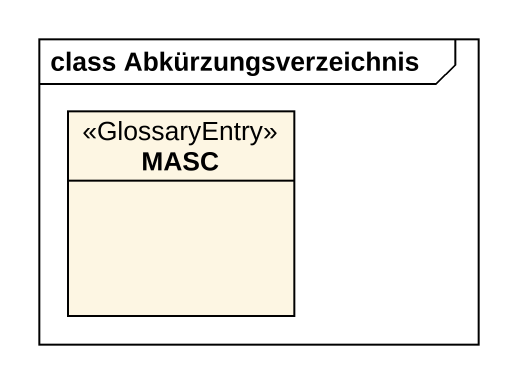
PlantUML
@startuml
mainframe class Abkürzungsverzeichnis
hide circle
hide empty members
class MASC <<GlossaryEntry>>
@enduml
